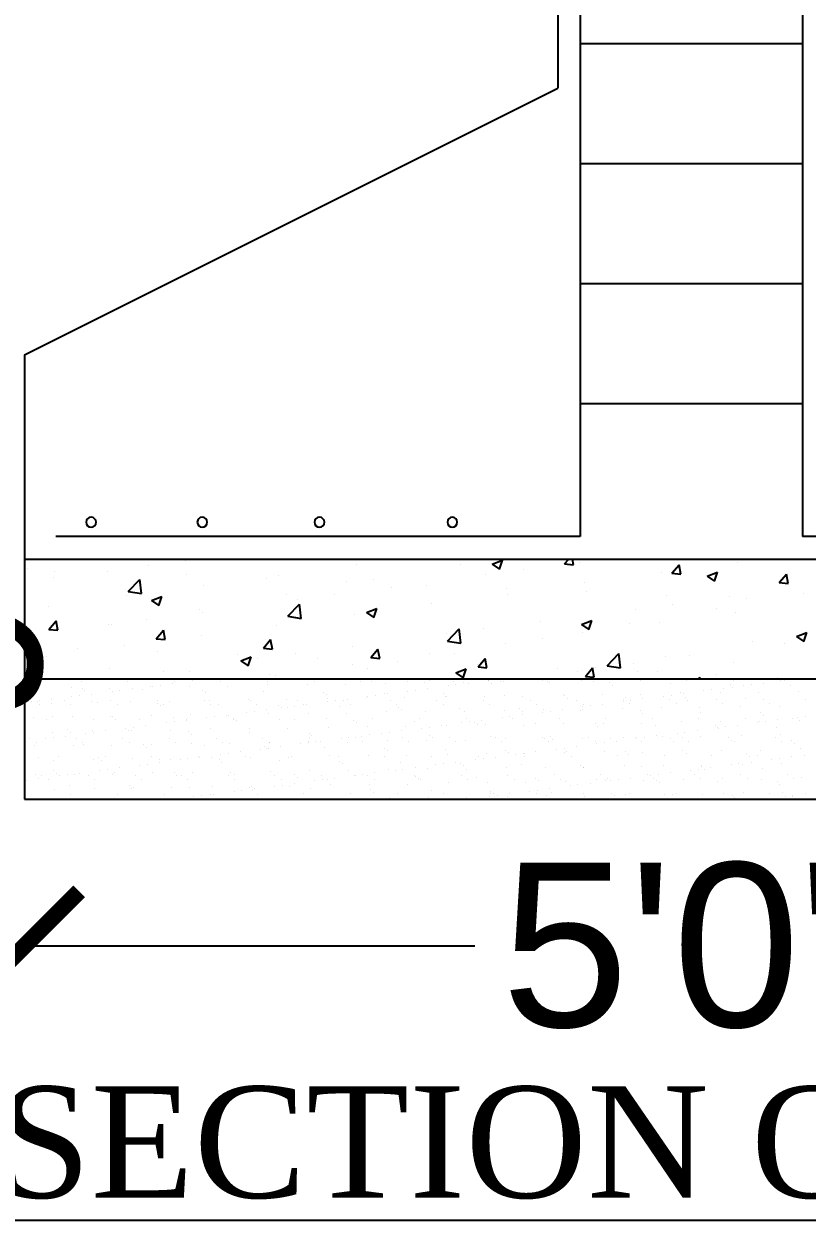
# Model space of a CAD drawing. Header units: metres. Extents: x 33037 to 86814, y -4407 to 25.
# Drawn here: x 86673.656 to 86675.838, y -4164.865 to -4161.53 of the extents above; entities that cross this region are included whole.
import ezdxf

# ---------------------------------------------------------------- set-up
doc = ezdxf.new("R2010")
doc.units = ezdxf.units.M
doc.header["$MEASUREMENT"] = 0
doc.styles.add('PRS', font='pala.ttf')
doc.styles.add('STYLE1', font='arial.ttf')

# ---------------------------------------------------------------- blocks, each defined once
blk = doc.blocks.new('_ArchTick')
at = {"color": 0, "linetype": 'ByBlock', "const_width": 0.15}
blk.add_lwpolyline([(-0.5, -0.5), (0.5, 0.5)], dxfattribs=at)

msp = doc.modelspace()

# ---------------------------------------------------------------- linework, layer by layer
for p, q in [((86675.14388, -4158.96454), (86675.14388, -4161.70964)), ((86675.20582, -4158.96454), (86675.20582, -4162.95885)), ((86675.82516, -4158.96454), (86675.82516, -4162.95885)), ((86675.82516, -4161.58577), (86675.20582, -4161.58577)), ((86673.65746, -4162.45285), (86675.14388, -4161.70964)), ((86675.82516, -4161.92021), (86675.20582, -4161.92021)), ((86675.82516, -4162.25466), (86675.20582, -4162.25466)), ((86673.65746, -4162.45285), (86673.65746, -4163.69153)), ((86675.82516, -4162.5891), (86675.20582, -4162.5891)), ((86675.20582, -4162.95885), (86673.74481, -4162.95885)), ((86677.28312, -4162.95885), (86675.82516, -4162.95885)), ((86677.37352, -4163.02264), (86673.65746, -4163.02264)), ((86677.37352, -4163.35709), (86673.65746, -4163.35709)), ((86673.65746, -4163.69153), (86677.37352, -4163.69153))]:
    msp.add_line(p, q)
at = {"linetype": 'Continuous'}
for p, q in [((86674.10595, -4163.02608), (86674.10595, -4163.02608)), ((86674.5824, -4163.03689), (86674.5824, -4163.03689)), ((86674.87356, -4163.03682), (86674.87356, -4163.03682)), ((86674.96039, -4163.03649), (86674.98957, -4163.02528)), ((86674.96039, -4163.03649), (86674.98112, -4163.05047)), ((86674.98113, -4163.05049), (86674.98958, -4163.0253)), ((86675.16237, -4163.03535), (86675.17303, -4163.02264)), ((86675.16237, -4163.03535), (86675.18729, -4163.03753)), ((86675.18729, -4163.03755), (86675.18454, -4163.02264)), ((86675.20519, -4163.03134), (86675.20519, -4163.03134)), ((86675.46137, -4163.06151), (86675.48147, -4163.03756)), ((86675.48629, -4163.0637), (86675.48147, -4163.03757)), ((86675.64303, -4163.03233), (86675.64303, -4163.03233)), ((86673.66509, -4163.04743), (86673.66509, -4163.04743)), ((86673.74192, -4163.05786), (86673.74192, -4163.05786)), ((86673.88762, -4163.05683), (86673.88762, -4163.05683)), ((86674.00159, -4163.03982), (86674.00159, -4163.03982)), ((86674.11015, -4163.06624), (86674.11015, -4163.06624)), ((86674.36588, -4163.06814), (86674.36588, -4163.06814)), ((86674.94295, -4163.06586), (86674.94295, -4163.06586)), ((86675.04731, -4163.05213), (86675.04731, -4163.05213)), ((86675.43247, -4163.05902), (86675.43247, -4163.05902)), ((86675.46137, -4163.06151), (86675.48629, -4163.06369)), ((86675.55948, -4163.06987), (86675.58866, -4163.05867)), ((86675.55948, -4163.06987), (86675.58021, -4163.08386)), ((86675.58022, -4163.08388), (86675.58867, -4163.05869)), ((86675.76037, -4163.08767), (86675.78047, -4163.06372)), ((86675.78529, -4163.08986), (86675.78047, -4163.06373)), ((86673.73832, -4163.07448), (86673.73832, -4163.07448)), ((86673.946, -4163.11237), (86673.97847, -4163.07853)), ((86673.98308, -4163.11814), (86673.97848, -4163.07855)), ((86674.15532, -4163.09483), (86674.15532, -4163.09483)), ((86674.33269, -4163.07564), (86674.33269, -4163.07564)), ((86674.55522, -4163.08504), (86674.55522, -4163.08504)), ((86674.63045, -4163.07855), (86674.63045, -4163.07855)), ((86674.67968, -4163.10052), (86674.67968, -4163.10052)), ((86674.77775, -4163.09444), (86674.77775, -4163.09444)), ((86675.00028, -4163.10385), (86675.00028, -4163.10385)), ((86675.21844, -4163.08837), (86675.21844, -4163.08837)), ((86675.76037, -4163.08767), (86675.78529, -4163.08985)), ((86673.94129, -4163.12418), (86673.94129, -4163.12418)), ((86673.946, -4163.11237), (86673.98308, -4163.11812)), ((86674.01104, -4163.13755), (86674.04022, -4163.12635)), ((86674.01104, -4163.13755), (86674.03177, -4163.15154)), ((86674.03178, -4163.15156), (86674.04023, -4163.12637)), ((86674.38734, -4163.12028), (86674.38734, -4163.12028)), ((86674.41744, -4163.13505), (86674.41744, -4163.13505)), ((86674.5218, -4163.12131), (86674.5218, -4163.12131)), ((86675.00192, -4163.11962), (86675.00192, -4163.11962)), ((86675.22281, -4163.11325), (86675.22281, -4163.11325)), ((86675.44535, -4163.12265), (86675.44535, -4163.12265)), ((86675.62103, -4163.12657), (86675.62103, -4163.12657)), ((86675.66788, -4163.13205), (86675.66788, -4163.13205)), ((86675.82879, -4163.11863), (86675.82879, -4163.11863)), ((86673.72477, -4163.15544), (86673.72477, -4163.15544)), ((86674.14423, -4163.16201), (86674.14423, -4163.16201)), ((86674.15417, -4163.16971), (86674.15417, -4163.16971)), ((86674.3909, -4163.18137), (86674.42337, -4163.14753)), ((86674.42798, -4163.18714), (86674.42337, -4163.14755)), ((86674.61013, -4163.17094), (86674.63931, -4163.15974)), ((86674.61013, -4163.17094), (86674.63086, -4163.18493)), ((86674.63087, -4163.18494), (86674.63932, -4163.15975)), ((86674.79136, -4163.14631), (86674.79136, -4163.14631)), ((86675.35879, -4163.1611), (86675.35879, -4163.1611)), ((86675.46315, -4163.14736), (86675.46315, -4163.14736)), ((86675.58568, -4163.16036), (86675.58568, -4163.16036)), ((86675.63796, -4163.1711), (86675.63796, -4163.1711)), ((86673.7252, -4163.21811), (86673.7453, -4163.19416)), ((86673.75013, -4163.22031), (86673.74531, -4163.19418)), ((86673.89193, -4163.20423), (86673.89193, -4163.20423)), ((86673.90112, -4163.20374), (86673.90112, -4163.20374)), ((86673.99629, -4163.19049), (86673.99629, -4163.19049)), ((86674.3909, -4163.18137), (86674.42797, -4163.18712)), ((86674.57733, -4163.17566), (86674.57733, -4163.17566)), ((86675.09552, -4163.19576), (86675.09552, -4163.19576)), ((86675.20922, -4163.20433), (86675.2384, -4163.19312)), ((86675.20922, -4163.20433), (86675.22995, -4163.21831)), ((86675.22996, -4163.21833), (86675.23841, -4163.19314)), ((86675.34257, -4163.20209), (86675.34257, -4163.20209)), ((86675.4274, -4163.19779), (86675.4274, -4163.19779)), ((86673.7252, -4163.21811), (86673.75012, -4163.22029)), ((86674.02421, -4163.24427), (86674.0443, -4163.22032)), ((86674.04913, -4163.24647), (86674.04431, -4163.22034)), ((86674.15025, -4163.2336), (86674.15025, -4163.2336)), ((86674.36081, -4163.20692), (86674.36081, -4163.20692)), ((86674.83328, -4163.23028), (86674.83328, -4163.23028)), ((86674.8358, -4163.25037), (86674.86826, -4163.21653)), ((86674.87287, -4163.25614), (86674.86827, -4163.21655)), ((86674.93764, -4163.21654), (86674.93764, -4163.21654)), ((86675.21337, -4163.22714), (86675.21337, -4163.22714)), ((86675.8083, -4163.23771), (86675.83749, -4163.22651)), ((86675.8083, -4163.23771), (86675.82904, -4163.2517)), ((86675.82905, -4163.25172), (86675.8375, -4163.22652)), ((86673.65801, -4163.24547), (86673.65801, -4163.24547)), ((86673.66078, -4163.27201), (86673.68996, -4163.2608)), ((86673.66078, -4163.27201), (86673.68151, -4163.28599)), ((86673.68152, -4163.28601), (86673.68997, -4163.26082)), ((86673.80644, -4163.26985), (86673.80644, -4163.26985)), ((86673.93622, -4163.26296), (86673.93622, -4163.26296)), ((86674.02421, -4163.24427), (86674.04912, -4163.24645)), ((86674.32321, -4163.27043), (86674.3433, -4163.24648)), ((86674.32321, -4163.27043), (86674.34812, -4163.27261)), ((86674.34813, -4163.27263), (86674.34331, -4163.2465)), ((86674.57001, -4163.26494), (86674.57001, -4163.26494)), ((86674.62221, -4163.29659), (86674.6423, -4163.27264)), ((86674.64713, -4163.29879), (86674.64231, -4163.27266)), ((86674.8358, -4163.25037), (86674.87287, -4163.25612)), ((86674.99685, -4163.25839), (86674.99685, -4163.25839)), ((86675.09946, -4163.24382), (86675.09946, -4163.24382)), ((86675.68557, -4163.25189), (86675.68557, -4163.25189)), ((86675.77464, -4163.25633), (86675.77464, -4163.25633)), ((86673.7197, -4163.29421), (86673.7197, -4163.29421)), ((86674.02898, -4163.27925), (86674.02898, -4163.27925)), ((86674.25151, -4163.28865), (86674.25151, -4163.28865)), ((86674.25987, -4163.30539), (86674.28905, -4163.29419)), ((86674.25987, -4163.30539), (86674.2806, -4163.31938)), ((86674.28061, -4163.3194), (86674.28906, -4163.2942)), ((86674.30777, -4163.29947), (86674.30777, -4163.29947)), ((86674.41213, -4163.28573), (86674.41213, -4163.28573)), ((86674.47404, -4163.29806), (86674.47404, -4163.29806)), ((86674.62221, -4163.29659), (86674.64712, -4163.29877)), ((86674.78629, -4163.28508), (86674.78629, -4163.28508)), ((86674.85635, -4163.28555), (86674.85635, -4163.28555)), ((86674.92121, -4163.32275), (86674.94131, -4163.2988)), ((86674.94613, -4163.32495), (86674.94131, -4163.29882)), ((86675.28069, -4163.31937), (86675.31316, -4163.28553)), ((86675.31777, -4163.32513), (86675.31316, -4163.28555)), ((86675.44246, -4163.29362), (86675.44246, -4163.29362)), ((86675.51137, -4163.29099), (86675.51137, -4163.29099)), ((86673.67181, -4163.31644), (86673.67181, -4163.31644)), ((86673.89434, -4163.32585), (86673.89434, -4163.32585)), ((86674.0445, -4163.33413), (86674.0445, -4163.33413)), ((86674.11687, -4163.33525), (86674.11687, -4163.33525)), ((86674.57226, -4163.31443), (86674.57226, -4163.31443)), ((86674.61324, -4163.32728), (86674.61324, -4163.32728)), ((86674.69657, -4163.30746), (86674.69657, -4163.30746)), ((86674.85896, -4163.33878), (86674.88814, -4163.32757)), ((86674.85896, -4163.33878), (86674.87969, -4163.35276)), ((86674.8797, -4163.35278), (86674.88815, -4163.32759)), ((86674.9191, -4163.31686), (86674.9191, -4163.31686)), ((86674.92121, -4163.32275), (86674.94613, -4163.32493)), ((86675.14164, -4163.32626), (86675.14164, -4163.32626)), ((86675.19935, -4163.33535), (86675.19935, -4163.33535)), ((86675.22021, -4163.34891), (86675.24031, -4163.32496)), ((86675.24513, -4163.35111), (86675.24031, -4163.32498)), ((86675.24913, -4163.32551), (86675.24913, -4163.32551)), ((86675.28069, -4163.31937), (86675.31777, -4163.32512)), ((86675.35349, -4163.31177), (86675.35349, -4163.31177)), ((86675.36417, -4163.33567), (86675.36417, -4163.33567)), ((86675.42233, -4163.33656), (86675.42233, -4163.33656)), ((86675.63289, -4163.30987), (86675.63289, -4163.30987)), ((86673.68565, -4163.36474), (86673.68565, -4163.36474)), ((86673.81547, -4163.3645), (86673.81547, -4163.3645)), ((86673.88662, -4163.35491), (86673.88662, -4163.35491)), ((86673.94529, -4163.36427), (86673.94529, -4163.36427)), ((86674.06951, -4163.36855), (86674.06951, -4163.36855)), ((86674.0751, -4163.36403), (86674.0751, -4163.36403)), ((86674.12613, -4163.36109), (86674.12613, -4163.36109)), ((86674.14783, -4163.35824), (86674.14783, -4163.35824)), ((86674.20492, -4163.3638), (86674.20492, -4163.3638)), ((86674.28698, -4163.35811), (86674.28698, -4163.35811)), ((86674.33474, -4163.36356), (86674.33474, -4163.36356)), ((86674.33579, -4163.37235), (86674.33579, -4163.37235)), ((86674.3394, -4163.34465), (86674.3394, -4163.34465)), ((86674.35574, -4163.34569), (86674.35574, -4163.34569)), ((86674.44491, -4163.37096), (86674.44491, -4163.37096)), ((86674.46456, -4163.36332), (86674.46456, -4163.36332)), ((86674.55155, -4163.37147), (86674.55155, -4163.37147)), ((86674.56194, -4163.35405), (86674.56194, -4163.35405)), ((86674.59438, -4163.36309), (86674.59438, -4163.36309)), ((86674.62305, -4163.36323), (86674.62305, -4163.36323)), ((86674.66414, -4163.36741), (86674.66414, -4163.36741)), ((86674.72419, -4163.36285), (86674.72419, -4163.36285)), ((86674.77326, -4163.36602), (86674.77326, -4163.36602)), ((86674.78463, -4163.35988), (86674.78463, -4163.35988)), ((86674.85401, -4163.36262), (86674.85401, -4163.36262)), ((86674.85953, -4163.37247), (86674.85953, -4163.37247)), ((86674.8799, -4163.36653), (86674.8799, -4163.36653)), ((86674.89342, -4163.36801), (86674.89342, -4163.36801)), ((86674.95004, -4163.36056), (86674.95004, -4163.36056)), ((86674.95144, -4163.36131), (86674.95144, -4163.36131)), ((86674.95912, -4163.36835), (86674.95912, -4163.36835)), ((86674.97174, -4163.3577), (86674.97174, -4163.3577)), ((86674.98383, -4163.36238), (86674.98383, -4163.36238)), ((86674.99249, -4163.36247), (86674.99249, -4163.36247)), ((86675.1016, -4163.36108), (86675.1016, -4163.36108)), ((86675.11365, -4163.36215), (86675.11365, -4163.36215)), ((86675.12071, -4163.36499), (86675.12071, -4163.36499)), ((86675.20824, -4163.36159), (86675.20824, -4163.36159)), ((86675.22021, -4163.34891), (86675.24513, -4163.35109)), ((86675.24346, -4163.36191), (86675.24346, -4163.36191)), ((86675.28751, -4163.36643), (86675.28751, -4163.36643)), ((86675.32083, -4163.35754), (86675.32083, -4163.35754)), ((86675.37328, -4163.36167), (86675.37328, -4163.36167)), ((86675.45678, -4163.37011), (86675.45678, -4163.37011)), ((86675.5031, -4163.36144), (86675.5031, -4163.36144)), ((86675.5343, -4163.35709), (86675.53931, -4163.35112)), ((86675.54041, -4163.35709), (86675.53931, -4163.35114)), ((86675.5867, -4163.34507), (86675.5867, -4163.34507)), ((86675.62359, -4163.37155), (86675.62359, -4163.37155)), ((86675.63292, -4163.3612), (86675.63292, -4163.3612)), ((86675.68344, -4163.37194), (86675.68344, -4163.37194)), ((86675.71733, -4163.36747), (86675.71733, -4163.36747)), ((86675.7556, -4163.35709), (86675.75806, -4163.35453)), ((86675.75836, -4163.35709), (86675.75806, -4163.35454)), ((86675.76274, -4163.36097), (86675.76274, -4163.36097)), ((86675.77395, -4163.36002), (86675.77395, -4163.36002)), ((86675.79565, -4163.35716), (86675.79565, -4163.35716)), ((86675.80923, -4163.35447), (86675.80923, -4163.35447)), ((86673.6791, -4163.38222), (86673.6791, -4163.38222)), ((86673.78822, -4163.38083), (86673.78822, -4163.38083)), ((86673.7895, -4163.40541), (86673.7895, -4163.40541)), ((86673.8112, -4163.40256), (86673.8112, -4163.40256)), ((86673.81791, -4163.38254), (86673.81791, -4163.38254)), ((86673.82559, -4163.38958), (86673.82559, -4163.38958)), ((86673.84509, -4163.39809), (86673.84509, -4163.39809)), ((86673.89485, -4163.38134), (86673.89485, -4163.38134)), ((86673.90171, -4163.39064), (86673.90171, -4163.39064)), ((86673.92341, -4163.38778), (86673.92341, -4163.38778)), ((86673.9573, -4163.38332), (86673.9573, -4163.38332)), ((86673.98718, -4163.38623), (86673.98718, -4163.38623)), ((86674.00744, -4163.37728), (86674.00744, -4163.37728)), ((86674.01392, -4163.37587), (86674.01392, -4163.37587)), ((86674.03562, -4163.37301), (86674.03562, -4163.37301)), ((86674.11656, -4163.37589), (86674.11656, -4163.37589)), ((86674.15398, -4163.38766), (86674.15398, -4163.38766)), ((86674.16167, -4163.3947), (86674.16167, -4163.3947)), ((86674.2232, -4163.3764), (86674.2232, -4163.3764)), ((86674.32325, -4163.39134), (86674.32325, -4163.39134)), ((86674.49005, -4163.39278), (86674.49005, -4163.39278)), ((86674.49774, -4163.39982), (86674.49774, -4163.39982)), ((86674.61341, -4163.40488), (86674.61341, -4163.40488)), ((86674.63511, -4163.40202), (86674.63511, -4163.40202)), ((86674.65932, -4163.39646), (86674.65932, -4163.39646)), ((86674.669, -4163.39756), (86674.669, -4163.39756)), ((86674.72562, -4163.3901), (86674.72562, -4163.3901)), ((86674.74732, -4163.38725), (86674.74732, -4163.38725)), ((86674.78121, -4163.38278), (86674.78121, -4163.38278)), ((86674.82613, -4163.3979), (86674.82613, -4163.3979)), ((86674.82963, -4163.4051), (86674.82963, -4163.4051)), ((86674.83381, -4163.40494), (86674.83381, -4163.40494)), ((86674.83783, -4163.37533), (86674.83783, -4163.37533)), ((86674.93874, -4163.40371), (86674.93874, -4163.40371)), ((86674.99539, -4163.40158), (86674.99539, -4163.40158)), ((86675.04538, -4163.40422), (86675.04538, -4163.40422)), ((86675.15797, -4163.40017), (86675.15797, -4163.40017)), ((86675.1622, -4163.40301), (86675.1622, -4163.40301)), ((86675.26709, -4163.39877), (86675.26709, -4163.39877)), ((86675.2952, -4163.37347), (86675.2952, -4163.37347)), ((86675.37373, -4163.39929), (86675.37373, -4163.39929)), ((86675.43732, -4163.40434), (86675.43732, -4163.40434)), ((86675.45902, -4163.40148), (86675.45902, -4163.40148)), ((86675.48632, -4163.39523), (86675.48632, -4163.39523)), ((86675.49291, -4163.39702), (86675.49291, -4163.39702)), ((86675.54953, -4163.38957), (86675.54953, -4163.38957)), ((86675.57123, -4163.38671), (86675.57123, -4163.38671)), ((86675.59544, -4163.39384), (86675.59544, -4163.39384)), ((86675.60512, -4163.38225), (86675.60512, -4163.38225)), ((86675.63127, -4163.37859), (86675.63127, -4163.37859)), ((86675.66174, -4163.37479), (86675.66174, -4163.37479)), ((86675.70208, -4163.39435), (86675.70208, -4163.39435)), ((86675.79285, -4163.37523), (86675.79285, -4163.37523)), ((86675.81467, -4163.39029), (86675.81467, -4163.39029)), ((86673.67729, -4163.42019), (86673.67729, -4163.42019)), ((86673.69259, -4163.41913), (86673.69259, -4163.41913)), ((86673.69899, -4163.41733), (86673.69899, -4163.41733)), ((86673.70028, -4163.42617), (86673.70028, -4163.42617)), ((86673.73199, -4163.42397), (86673.73199, -4163.42397)), ((86673.73288, -4163.41287), (86673.73288, -4163.41287)), ((86673.76827, -4163.41738), (86673.76827, -4163.41738)), ((86673.78585, -4163.42858), (86673.78585, -4163.42858)), ((86673.84458, -4163.41991), (86673.84458, -4163.41991)), ((86673.86186, -4163.42281), (86673.86186, -4163.42281)), ((86673.89809, -4163.41714), (86673.89809, -4163.41714)), ((86673.91567, -4163.42834), (86673.91567, -4163.42834)), ((86673.9537, -4163.41852), (86673.9537, -4163.41852)), ((86674.02791, -4163.4169), (86674.02791, -4163.4169)), ((86674.02867, -4163.42425), (86674.02867, -4163.42425)), ((86674.03635, -4163.43129), (86674.03635, -4163.43129)), ((86674.04549, -4163.4281), (86674.04549, -4163.4281)), ((86674.06034, -4163.41903), (86674.06034, -4163.41903)), ((86674.15773, -4163.41667), (86674.15773, -4163.41667)), ((86674.17293, -4163.41498), (86674.17293, -4163.41498)), ((86674.1753, -4163.42787), (86674.1753, -4163.42787)), ((86674.19793, -4163.42793), (86674.19793, -4163.42793)), ((86674.28205, -4163.41359), (86674.28205, -4163.41359)), ((86674.28754, -4163.41643), (86674.28754, -4163.41643)), ((86674.30512, -4163.42763), (86674.30512, -4163.42763)), ((86674.36474, -4163.42936), (86674.36474, -4163.42936)), ((86674.37242, -4163.43641), (86674.37242, -4163.43641)), ((86674.38869, -4163.4141), (86674.38869, -4163.4141)), ((86674.38899, -4163.43442), (86674.38899, -4163.43442)), ((86674.41069, -4163.43156), (86674.41069, -4163.43156)), ((86674.41736, -4163.4162), (86674.41736, -4163.4162)), ((86674.43494, -4163.4274), (86674.43494, -4163.4274)), ((86674.44458, -4163.4271), (86674.44458, -4163.4271)), ((86674.5012, -4163.41965), (86674.5012, -4163.41965)), ((86674.50128, -4163.41004), (86674.50128, -4163.41004)), ((86674.5229, -4163.41679), (86674.5229, -4163.41679)), ((86674.534, -4163.43305), (86674.534, -4163.43305)), ((86674.54718, -4163.41596), (86674.54718, -4163.41596)), ((86674.55679, -4163.41233), (86674.55679, -4163.41233)), ((86674.56476, -4163.42716), (86674.56476, -4163.42716)), ((86674.6104, -4163.40865), (86674.6104, -4163.40865)), ((86674.677, -4163.41572), (86674.677, -4163.41572)), ((86674.69458, -4163.42692), (86674.69458, -4163.42692)), ((86674.70081, -4163.43448), (86674.70081, -4163.43448)), ((86674.71703, -4163.40916), (86674.71703, -4163.40916)), ((86674.80681, -4163.41549), (86674.80681, -4163.41549)), ((86674.82439, -4163.42669), (86674.82439, -4163.42669)), ((86674.87008, -4163.43817), (86674.87008, -4163.43817)), ((86674.93663, -4163.41525), (86674.93663, -4163.41525)), ((86674.95421, -4163.42645), (86674.95421, -4163.42645)), ((86675.03688, -4163.4396), (86675.03688, -4163.4396)), ((86675.06645, -4163.41502), (86675.06645, -4163.41502)), ((86675.08403, -4163.42622), (86675.08403, -4163.42622)), ((86675.16988, -4163.41006), (86675.16988, -4163.41006)), ((86675.19627, -4163.41478), (86675.19627, -4163.41478)), ((86675.2129, -4163.43388), (86675.2129, -4163.43388)), ((86675.21385, -4163.42598), (86675.21385, -4163.42598)), ((86675.2346, -4163.43103), (86675.2346, -4163.43103)), ((86675.26849, -4163.42657), (86675.26849, -4163.42657)), ((86675.32346, -4163.43786), (86675.32346, -4163.43786)), ((86675.32511, -4163.41911), (86675.32511, -4163.41911)), ((86675.32609, -4163.41455), (86675.32609, -4163.41455)), ((86675.33146, -4163.4067), (86675.33146, -4163.4067)), ((86675.34367, -4163.42574), (86675.34367, -4163.42574)), ((86675.34681, -4163.41625), (86675.34681, -4163.41625)), ((86675.3807, -4163.41179), (86675.3807, -4163.41179)), ((86675.43258, -4163.43647), (86675.43258, -4163.43647)), ((86675.4559, -4163.41431), (86675.4559, -4163.41431)), ((86675.47348, -4163.42551), (86675.47348, -4163.42551)), ((86675.49827, -4163.40813), (86675.49827, -4163.40813)), ((86675.50595, -4163.41517), (86675.50595, -4163.41517)), ((86675.53922, -4163.43698), (86675.53922, -4163.43698)), ((86675.58572, -4163.41407), (86675.58572, -4163.41407)), ((86675.6033, -4163.42527), (86675.6033, -4163.42527)), ((86675.65181, -4163.43292), (86675.65181, -4163.43292)), ((86675.66754, -4163.41182), (86675.66754, -4163.41182)), ((86675.71554, -4163.41384), (86675.71554, -4163.41384)), ((86675.73312, -4163.42504), (86675.73312, -4163.42504)), ((86675.76092, -4163.43153), (86675.76092, -4163.43153)), ((86675.83434, -4163.41325), (86675.83434, -4163.41325)), ((86673.68172, -4163.46254), (86673.68172, -4163.46254)), ((86673.71932, -4163.46913), (86673.71932, -4163.46913)), ((86673.73655, -4163.4594), (86673.73655, -4163.4594)), ((86673.79084, -4163.46115), (86673.79084, -4163.46115)), ((86673.84914, -4163.46889), (86673.84914, -4163.46889)), ((86673.89748, -4163.46166), (86673.89748, -4163.46166)), ((86673.90335, -4163.46083), (86673.90335, -4163.46083)), ((86673.91104, -4163.46787), (86673.91104, -4163.46787)), ((86673.97895, -4163.46866), (86673.97895, -4163.46866)), ((86674.01007, -4163.45761), (86674.01007, -4163.45761)), ((86674.07262, -4163.46452), (86674.07262, -4163.46452)), ((86674.10795, -4163.47142), (86674.10795, -4163.47142)), ((86674.10877, -4163.46842), (86674.10877, -4163.46842)), ((86674.11919, -4163.45621), (86674.11919, -4163.45621)), ((86674.16457, -4163.46397), (86674.16457, -4163.46397)), ((86674.18627, -4163.46111), (86674.18627, -4163.46111)), ((86674.22016, -4163.45665), (86674.22016, -4163.45665)), ((86674.22583, -4163.45673), (86674.22583, -4163.45673)), ((86674.23859, -4163.46818), (86674.23859, -4163.46818)), ((86674.23942, -4163.46595), (86674.23942, -4163.46595)), ((86674.24711, -4163.47299), (86674.24711, -4163.47299)), ((86674.27678, -4163.44919), (86674.27678, -4163.44919)), ((86674.29848, -4163.44634), (86674.29848, -4163.44634)), ((86674.33237, -4163.44188), (86674.33237, -4163.44188)), ((86674.33842, -4163.45267), (86674.33842, -4163.45267)), ((86674.36841, -4163.46795), (86674.36841, -4163.46795)), ((86674.40869, -4163.46964), (86674.40869, -4163.46964)), ((86674.44754, -4163.45128), (86674.44754, -4163.45128)), ((86674.49823, -4163.46771), (86674.49823, -4163.46771)), ((86674.55417, -4163.45179), (86674.55417, -4163.45179)), ((86674.5755, -4163.47107), (86674.5755, -4163.47107)), ((86674.62804, -4163.46748), (86674.62804, -4163.46748)), ((86674.66676, -4163.44773), (86674.66676, -4163.44773)), ((86674.70849, -4163.44152), (86674.70849, -4163.44152)), ((86674.75786, -4163.46724), (86674.75786, -4163.46724)), ((86674.77588, -4163.44634), (86674.77588, -4163.44634)), ((86674.88252, -4163.44685), (86674.88252, -4163.44685)), ((86674.88768, -4163.467), (86674.88768, -4163.467)), ((86674.93186, -4163.47088), (86674.93186, -4163.47088)), ((86674.98848, -4163.46343), (86674.98848, -4163.46343)), ((86674.99511, -4163.4428), (86674.99511, -4163.4428)), ((86675.01018, -4163.46057), (86675.01018, -4163.46057)), ((86675.0175, -4163.46677), (86675.0175, -4163.46677)), ((86675.04407, -4163.45611), (86675.04407, -4163.45611)), ((86675.04457, -4163.44664), (86675.04457, -4163.44664)), ((86675.10069, -4163.44866), (86675.10069, -4163.44866)), ((86675.10423, -4163.4414), (86675.10423, -4163.4414)), ((86675.12239, -4163.4458), (86675.12239, -4163.4458)), ((86675.14731, -4163.46653), (86675.14731, -4163.46653)), ((86675.15628, -4163.44134), (86675.15628, -4163.44134)), ((86675.20615, -4163.44329), (86675.20615, -4163.44329)), ((86675.21087, -4163.44192), (86675.21087, -4163.44192)), ((86675.27713, -4163.4663), (86675.27713, -4163.4663)), ((86675.37296, -4163.44472), (86675.37296, -4163.44472)), ((86675.38064, -4163.45176), (86675.38064, -4163.45176)), ((86675.40695, -4163.46606), (86675.40695, -4163.46606)), ((86675.53677, -4163.46582), (86675.53677, -4163.46582)), ((86675.54222, -4163.44841), (86675.54222, -4163.44841)), ((86675.66659, -4163.46559), (86675.66659, -4163.46559)), ((86675.70903, -4163.44984), (86675.70903, -4163.44984)), ((86675.71671, -4163.45688), (86675.71671, -4163.45688)), ((86675.75576, -4163.47035), (86675.75576, -4163.47035)), ((86675.7964, -4163.46535), (86675.7964, -4163.46535)), ((86675.81239, -4163.46289), (86675.81239, -4163.46289)), ((86675.81729, -4163.47062), (86675.81729, -4163.47062)), ((86675.83409, -4163.46004), (86675.83409, -4163.46004)), ((86673.73462, -4163.50429), (86673.73462, -4163.50429)), ((86673.77804, -4163.49742), (86673.77804, -4163.49742)), ((86673.78572, -4163.50446), (86673.78572, -4163.50446)), ((86673.84721, -4163.50024), (86673.84721, -4163.50024)), ((86673.84963, -4163.50543), (86673.84963, -4163.50543)), ((86673.88352, -4163.50097), (86673.88352, -4163.50097)), ((86673.94015, -4163.49351), (86673.94015, -4163.49351)), ((86673.9473, -4163.50111), (86673.9473, -4163.50111)), ((86673.95633, -4163.49884), (86673.95633, -4163.49884)), ((86673.96184, -4163.49066), (86673.96184, -4163.49066)), ((86673.99573, -4163.48619), (86673.99573, -4163.48619)), ((86674.05236, -4163.47874), (86674.05236, -4163.47874)), ((86674.06297, -4163.49936), (86674.06297, -4163.49936)), ((86674.07405, -4163.47588), (86674.07405, -4163.47588)), ((86674.11411, -4163.50254), (86674.11411, -4163.50254)), ((86674.17556, -4163.4953), (86674.17556, -4163.4953)), ((86674.28337, -4163.50622), (86674.28337, -4163.50622)), ((86674.28468, -4163.49391), (86674.28468, -4163.49391)), ((86674.39131, -4163.49442), (86674.39131, -4163.49442)), ((86674.5039, -4163.49036), (86674.5039, -4163.49036)), ((86674.58318, -4163.47811), (86674.58318, -4163.47811)), ((86674.61302, -4163.48897), (86674.61302, -4163.48897)), ((86674.67354, -4163.50489), (86674.67354, -4163.50489)), ((86674.70743, -4163.50043), (86674.70743, -4163.50043)), ((86674.71966, -4163.48948), (86674.71966, -4163.48948)), ((86674.74476, -4163.47476), (86674.74476, -4163.47476)), ((86674.76406, -4163.49298), (86674.76406, -4163.49298)), ((86674.78575, -4163.49012), (86674.78575, -4163.49012)), ((86674.81964, -4163.48566), (86674.81964, -4163.48566)), ((86674.83225, -4163.48543), (86674.83225, -4163.48543)), ((86674.87627, -4163.4782), (86674.87627, -4163.4782)), ((86674.89796, -4163.47535), (86674.89796, -4163.47535)), ((86674.91157, -4163.47619), (86674.91157, -4163.47619)), ((86674.91925, -4163.48323), (86674.91925, -4163.48323)), ((86674.94137, -4163.48403), (86674.94137, -4163.48403)), ((86675.04801, -4163.48455), (86675.04801, -4163.48455)), ((86675.08083, -4163.47988), (86675.08083, -4163.47988)), ((86675.1606, -4163.48049), (86675.1606, -4163.48049)), ((86675.24764, -4163.48131), (86675.24764, -4163.48131)), ((86675.25532, -4163.48835), (86675.25532, -4163.48835)), ((86675.26972, -4163.4791), (86675.26972, -4163.4791)), ((86675.37635, -4163.47961), (86675.37635, -4163.47961)), ((86675.41691, -4163.48499), (86675.41691, -4163.48499)), ((86675.48895, -4163.47555), (86675.48895, -4163.47555)), ((86675.49745, -4163.50435), (86675.49745, -4163.50435)), ((86675.53134, -4163.49989), (86675.53134, -4163.49989)), ((86675.58371, -4163.48643), (86675.58371, -4163.48643)), ((86675.58797, -4163.49244), (86675.58797, -4163.49244)), ((86675.5914, -4163.49347), (86675.5914, -4163.49347)), ((86675.59806, -4163.47416), (86675.59806, -4163.47416)), ((86675.60966, -4163.48958), (86675.60966, -4163.48958)), ((86675.64355, -4163.48512), (86675.64355, -4163.48512)), ((86675.70018, -4163.47767), (86675.70018, -4163.47767)), ((86675.7047, -4163.47467), (86675.7047, -4163.47467)), ((86675.72187, -4163.47481), (86675.72187, -4163.47481)), ((86675.75298, -4163.49011), (86675.75298, -4163.49011)), ((86673.6591, -4163.53051), (86673.6591, -4163.53051)), ((86673.67212, -4163.522), (86673.67212, -4163.522)), ((86673.6897, -4163.5332), (86673.6897, -4163.5332)), ((86673.71572, -4163.52306), (86673.71572, -4163.52306)), ((86673.73742, -4163.5202), (86673.73742, -4163.5202)), ((86673.77131, -4163.51574), (86673.77131, -4163.51574)), ((86673.80194, -4163.52176), (86673.80194, -4163.52176)), ((86673.81952, -4163.53296), (86673.81952, -4163.53296)), ((86673.82199, -4163.53769), (86673.82199, -4163.53769)), ((86673.82794, -4163.50829), (86673.82794, -4163.50829)), ((86673.93176, -4163.52153), (86673.93176, -4163.52153)), ((86673.94934, -4163.53273), (86673.94934, -4163.53273)), ((86673.98879, -4163.53913), (86673.98879, -4163.53913)), ((86674.0127, -4163.53793), (86674.0127, -4163.53793)), ((86674.06158, -4163.52129), (86674.06158, -4163.52129)), ((86674.07915, -4163.53249), (86674.07915, -4163.53249)), ((86674.12179, -4163.50958), (86674.12179, -4163.50958)), ((86674.12181, -4163.53654), (86674.12181, -4163.53654)), ((86674.19139, -4163.52106), (86674.19139, -4163.52106)), ((86674.20897, -4163.53225), (86674.20897, -4163.53225)), ((86674.22845, -4163.53705), (86674.22845, -4163.53705)), ((86674.32121, -4163.52082), (86674.32121, -4163.52082)), ((86674.33879, -4163.53202), (86674.33879, -4163.53202)), ((86674.34104, -4163.53299), (86674.34104, -4163.53299)), ((86674.42742, -4163.53729), (86674.42742, -4163.53729)), ((86674.44912, -4163.53444), (86674.44912, -4163.53444)), ((86674.45016, -4163.5316), (86674.45016, -4163.5316)), ((86674.45018, -4163.50766), (86674.45018, -4163.50766)), ((86674.45103, -4163.52058), (86674.45103, -4163.52058)), ((86674.45786, -4163.5147), (86674.45786, -4163.5147)), ((86674.46861, -4163.53178), (86674.46861, -4163.53178)), ((86674.48301, -4163.52998), (86674.48301, -4163.52998)), ((86674.53963, -4163.52252), (86674.53963, -4163.52252)), ((86674.5568, -4163.53211), (86674.5568, -4163.53211)), ((86674.56133, -4163.51966), (86674.56133, -4163.51966)), ((86674.58085, -4163.52035), (86674.58085, -4163.52035)), ((86674.59522, -4163.5152), (86674.59522, -4163.5152)), ((86674.59843, -4163.53155), (86674.59843, -4163.53155)), ((86674.61945, -4163.51134), (86674.61945, -4163.51134)), ((86674.65184, -4163.50775), (86674.65184, -4163.50775)), ((86674.66939, -4163.52806), (86674.66939, -4163.52806)), ((86674.71066, -4163.52011), (86674.71066, -4163.52011)), ((86674.72824, -4163.53131), (86674.72824, -4163.53131)), ((86674.77851, -4163.52666), (86674.77851, -4163.52666)), ((86674.78625, -4163.51278), (86674.78625, -4163.51278)), ((86674.79394, -4163.51982), (86674.79394, -4163.51982)), ((86674.84048, -4163.51988), (86674.84048, -4163.51988)), ((86674.85806, -4163.53108), (86674.85806, -4163.53108)), ((86674.88515, -4163.52718), (86674.88515, -4163.52718)), ((86674.95552, -4163.51646), (86674.95552, -4163.51646)), ((86674.9703, -4163.51964), (86674.9703, -4163.51964)), ((86674.98788, -4163.53084), (86674.98788, -4163.53084)), ((86674.99774, -4163.52312), (86674.99774, -4163.52312)), ((86675.10012, -4163.5194), (86675.10012, -4163.5194)), ((86675.10686, -4163.52173), (86675.10686, -4163.52173)), ((86675.1177, -4163.5306), (86675.1177, -4163.5306)), ((86675.12233, -4163.5179), (86675.12233, -4163.5179)), ((86675.13001, -4163.52494), (86675.13001, -4163.52494)), ((86675.21349, -4163.52224), (86675.21349, -4163.52224)), ((86675.22994, -4163.51917), (86675.22994, -4163.51917)), ((86675.24751, -4163.53037), (86675.24751, -4163.53037)), ((86675.25133, -4163.53676), (86675.25133, -4163.53676)), ((86675.27303, -4163.5339), (86675.27303, -4163.5339)), ((86675.29159, -4163.52158), (86675.29159, -4163.52158)), ((86675.30692, -4163.52944), (86675.30692, -4163.52944)), ((86675.32609, -4163.51818), (86675.32609, -4163.51818)), ((86675.35975, -4163.51893), (86675.35975, -4163.51893)), ((86675.36354, -4163.52198), (86675.36354, -4163.52198)), ((86675.37733, -4163.53013), (86675.37733, -4163.53013)), ((86675.38524, -4163.51913), (86675.38524, -4163.51913)), ((86675.41913, -4163.51467), (86675.41913, -4163.51467)), ((86675.4352, -4163.51679), (86675.4352, -4163.51679)), ((86675.4584, -4163.52301), (86675.4584, -4163.52301)), ((86675.46608, -4163.53005), (86675.46608, -4163.53005)), ((86675.47575, -4163.50721), (86675.47575, -4163.50721)), ((86675.48957, -4163.5187), (86675.48957, -4163.5187)), ((86675.50715, -4163.5299), (86675.50715, -4163.5299)), ((86675.54184, -4163.5173), (86675.54184, -4163.5173)), ((86675.61939, -4163.51846), (86675.61939, -4163.51846)), ((86675.62766, -4163.5267), (86675.62766, -4163.5267)), ((86675.63697, -4163.52966), (86675.63697, -4163.52966)), ((86675.65443, -4163.51325), (86675.65443, -4163.51325)), ((86675.74921, -4163.51822), (86675.74921, -4163.51822)), ((86675.76355, -4163.51185), (86675.76355, -4163.51185)), ((86675.76679, -4163.52942), (86675.76679, -4163.52942)), ((86675.79447, -4163.52813), (86675.79447, -4163.52813)), ((86675.80215, -4163.53517), (86675.80215, -4163.53517)), ((86673.66041, -4163.54105), (86673.66041, -4163.54105)), ((86673.68435, -4163.54287), (86673.68435, -4163.54287)), ((86673.79347, -4163.54147), (86673.79347, -4163.54147)), ((86673.90011, -4163.54199), (86673.90011, -4163.54199)), ((86673.99648, -4163.54617), (86673.99648, -4163.54617)), ((86674.01262, -4163.57304), (86674.01262, -4163.57304)), ((86674.14244, -4163.57281), (86674.14244, -4163.57281)), ((86674.15806, -4163.54281), (86674.15806, -4163.54281)), ((86674.203, -4163.56684), (86674.203, -4163.56684)), ((86674.2247, -4163.56398), (86674.2247, -4163.56398)), ((86674.25859, -4163.55952), (86674.25859, -4163.55952)), ((86674.27226, -4163.57257), (86674.27226, -4163.57257)), ((86674.31521, -4163.55207), (86674.31521, -4163.55207)), ((86674.32487, -4163.54425), (86674.32487, -4163.54425)), ((86674.33255, -4163.55129), (86674.33255, -4163.55129)), ((86674.33691, -4163.54921), (86674.33691, -4163.54921)), ((86674.3708, -4163.54475), (86674.3708, -4163.54475)), ((86674.40207, -4163.57234), (86674.40207, -4163.57234)), ((86674.49413, -4163.54793), (86674.49413, -4163.54793)), ((86674.50653, -4163.57069), (86674.50653, -4163.57069)), ((86674.53189, -4163.5721), (86674.53189, -4163.5721)), ((86674.61565, -4163.56929), (86674.61565, -4163.56929)), ((86674.66094, -4163.54936), (86674.66094, -4163.54936)), ((86674.66171, -4163.57186), (86674.66171, -4163.57186)), ((86674.66862, -4163.5564), (86674.66862, -4163.5564)), ((86674.72229, -4163.56981), (86674.72229, -4163.56981)), ((86674.79153, -4163.57163), (86674.79153, -4163.57163)), ((86674.8302, -4163.55305), (86674.8302, -4163.55305)), ((86674.83488, -4163.56575), (86674.83488, -4163.56575)), ((86674.92135, -4163.57139), (86674.92135, -4163.57139)), ((86674.944, -4163.56436), (86674.944, -4163.56436)), ((86674.99701, -4163.55448), (86674.99701, -4163.55448)), ((86675.00469, -4163.56152), (86675.00469, -4163.56152)), ((86675.02691, -4163.5663), (86675.02691, -4163.5663)), ((86675.04861, -4163.56345), (86675.04861, -4163.56345)), ((86675.05063, -4163.56487), (86675.05063, -4163.56487)), ((86675.05116, -4163.57116), (86675.05116, -4163.57116)), ((86675.0825, -4163.55898), (86675.0825, -4163.55898)), ((86675.13912, -4163.55153), (86675.13912, -4163.55153)), ((86675.16082, -4163.54867), (86675.16082, -4163.54867)), ((86675.16322, -4163.56081), (86675.16322, -4163.56081)), ((86675.16628, -4163.55817), (86675.16628, -4163.55817)), ((86675.18098, -4163.57092), (86675.18098, -4163.57092)), ((86675.19471, -4163.54421), (86675.19471, -4163.54421)), ((86675.27234, -4163.55942), (86675.27234, -4163.55942)), ((86675.3108, -4163.57068), (86675.3108, -4163.57068)), ((86675.33308, -4163.5596), (86675.33308, -4163.5596)), ((86675.34077, -4163.56664), (86675.34077, -4163.56664)), ((86675.37898, -4163.55993), (86675.37898, -4163.55993)), ((86675.44062, -4163.57045), (86675.44062, -4163.57045)), ((86675.49157, -4163.55587), (86675.49157, -4163.55587)), ((86675.50235, -4163.56329), (86675.50235, -4163.56329)), ((86675.57043, -4163.57021), (86675.57043, -4163.57021)), ((86675.60069, -4163.55448), (86675.60069, -4163.55448)), ((86675.66915, -4163.56472), (86675.66915, -4163.56472)), ((86675.67684, -4163.57176), (86675.67684, -4163.57176)), ((86675.70025, -4163.56998), (86675.70025, -4163.56998)), ((86675.70733, -4163.55499), (86675.70733, -4163.55499)), ((86675.81992, -4163.55094), (86675.81992, -4163.55094)), ((86675.83007, -4163.56974), (86675.83007, -4163.56974)), ((86673.69667, -4163.57428), (86673.69667, -4163.57428)), ((86673.73725, -4163.58462), (86673.73725, -4163.58462)), ((86673.75299, -4163.57352), (86673.75299, -4163.57352)), ((86673.84984, -4163.58056), (86673.84984, -4163.58056)), ((86673.86348, -4163.57571), (86673.86348, -4163.57571)), ((86673.87116, -4163.58275), (86673.87116, -4163.58275)), ((86673.8828, -4163.57328), (86673.8828, -4163.57328)), ((86673.92196, -4163.60384), (86673.92196, -4163.60384)), ((86673.95895, -4163.57917), (86673.95895, -4163.57917)), ((86673.97858, -4163.59639), (86673.97858, -4163.59639)), ((86674.00028, -4163.59353), (86674.00028, -4163.59353)), ((86674.03274, -4163.5794), (86674.03274, -4163.5794)), ((86674.03417, -4163.58907), (86674.03417, -4163.58907)), ((86674.06559, -4163.57968), (86674.06559, -4163.57968)), ((86674.09079, -4163.58161), (86674.09079, -4163.58161)), ((86674.11249, -4163.57876), (86674.11249, -4163.57876)), ((86674.14638, -4163.57429), (86674.14638, -4163.57429)), ((86674.17818, -4163.57562), (86674.17818, -4163.57562)), ((86674.19955, -4163.58083), (86674.19955, -4163.58083)), ((86674.20723, -4163.58787), (86674.20723, -4163.58787)), ((86674.2873, -4163.57423), (86674.2873, -4163.57423)), ((86674.36882, -4163.58452), (86674.36882, -4163.58452)), ((86674.39394, -4163.57474), (86674.39394, -4163.57474)), ((86674.53562, -4163.58595), (86674.53562, -4163.58595)), ((86674.54331, -4163.59299), (86674.54331, -4163.59299)), ((86674.70489, -4163.58964), (86674.70489, -4163.58964)), ((86674.74587, -4163.6033), (86674.74587, -4163.6033)), ((86674.80249, -4163.59585), (86674.80249, -4163.59585)), ((86674.82419, -4163.59299), (86674.82419, -4163.59299)), ((86674.85808, -4163.58853), (86674.85808, -4163.58853)), ((86674.8717, -4163.59107), (86674.8717, -4163.59107)), ((86674.87938, -4163.59811), (86674.87938, -4163.59811)), ((86674.9147, -4163.58108), (86674.9147, -4163.58108)), ((86674.9364, -4163.57822), (86674.9364, -4163.57822)), ((86674.97029, -4163.57376), (86674.97029, -4163.57376)), ((86675.00036, -4163.60344), (86675.00036, -4163.60344)), ((86675.04096, -4163.59476), (86675.04096, -4163.59476)), ((86675.10948, -4163.60205), (86675.10948, -4163.60205)), ((86675.20777, -4163.59619), (86675.20777, -4163.59619)), ((86675.21545, -4163.60323), (86675.21545, -4163.60323)), ((86675.21612, -4163.60256), (86675.21612, -4163.60256)), ((86675.32871, -4163.5985), (86675.32871, -4163.5985)), ((86675.37703, -4163.59987), (86675.37703, -4163.59987)), ((86675.43783, -4163.59711), (86675.43783, -4163.59711)), ((86675.54384, -4163.60131), (86675.54384, -4163.60131)), ((86675.54447, -4163.59762), (86675.54447, -4163.59762)), ((86675.56978, -4163.60277), (86675.56978, -4163.60277)), ((86675.6264, -4163.59531), (86675.6264, -4163.59531)), ((86675.6481, -4163.59245), (86675.6481, -4163.59245)), ((86675.65706, -4163.59357), (86675.65706, -4163.59357)), ((86675.68199, -4163.58799), (86675.68199, -4163.58799)), ((86675.7131, -4163.60499), (86675.7131, -4163.60499)), ((86675.73861, -4163.58054), (86675.73861, -4163.58054)), ((86675.76031, -4163.57768), (86675.76031, -4163.57768)), ((86675.76618, -4163.59218), (86675.76618, -4163.59218)), ((86675.7942, -4163.57322), (86675.7942, -4163.57322)), ((86673.66365, -4163.63785), (86673.66365, -4163.63785)), ((86673.68698, -4163.62319), (86673.68698, -4163.62319)), ((86673.69754, -4163.63339), (86673.69754, -4163.63339)), ((86673.70579, -4163.62639), (86673.70579, -4163.62639)), ((86673.72337, -4163.63759), (86673.72337, -4163.63759)), ((86673.73816, -4163.6123), (86673.73816, -4163.6123)), ((86673.74585, -4163.61934), (86673.74585, -4163.61934)), ((86673.75416, -4163.62593), (86673.75416, -4163.62593)), ((86673.77586, -4163.62307), (86673.77586, -4163.62307)), ((86673.79609, -4163.6218), (86673.79609, -4163.6218)), ((86673.80975, -4163.61861), (86673.80975, -4163.61861)), ((86673.83561, -4163.62615), (86673.83561, -4163.62615)), ((86673.85319, -4163.63735), (86673.85319, -4163.63735)), ((86673.86637, -4163.61116), (86673.86637, -4163.61116)), ((86673.88807, -4163.6083), (86673.88807, -4163.6083)), ((86673.90273, -4163.62231), (86673.90273, -4163.62231)), ((86673.90743, -4163.61599), (86673.90743, -4163.61599)), ((86673.96542, -4163.62591), (86673.96542, -4163.62591)), ((86673.983, -4163.63711), (86673.983, -4163.63711)), ((86674.01532, -4163.61825), (86674.01532, -4163.61825)), ((86674.07424, -4163.61742), (86674.07424, -4163.61742)), ((86674.08192, -4163.62446), (86674.08192, -4163.62446)), ((86674.09524, -4163.62568), (86674.09524, -4163.62568)), ((86674.11282, -4163.63688), (86674.11282, -4163.63688)), ((86674.12444, -4163.61686), (86674.12444, -4163.61686)), ((86674.22506, -4163.62544), (86674.22506, -4163.62544)), ((86674.23108, -4163.61737), (86674.23108, -4163.61737)), ((86674.24264, -4163.63664), (86674.24264, -4163.63664)), ((86674.2435, -4163.62111), (86674.2435, -4163.62111)), ((86674.34367, -4163.61332), (86674.34367, -4163.61332)), ((86674.35488, -4163.62521), (86674.35488, -4163.62521)), ((86674.37246, -4163.63641), (86674.37246, -4163.63641)), ((86674.41031, -4163.62254), (86674.41031, -4163.62254)), ((86674.41799, -4163.62958), (86674.41799, -4163.62958)), ((86674.45279, -4163.61192), (86674.45279, -4163.61192)), ((86674.4847, -4163.62497), (86674.4847, -4163.62497)), ((86674.48756, -4163.63731), (86674.48756, -4163.63731)), ((86674.50228, -4163.63617), (86674.50228, -4163.63617)), ((86674.52145, -4163.63285), (86674.52145, -4163.63285)), ((86674.55943, -4163.61243), (86674.55943, -4163.61243)), ((86674.57807, -4163.62539), (86674.57807, -4163.62539)), ((86674.57957, -4163.62622), (86674.57957, -4163.62622)), ((86674.59977, -4163.62254), (86674.59977, -4163.62254)), ((86674.61451, -4163.62474), (86674.61451, -4163.62474)), ((86674.63209, -4163.63593), (86674.63209, -4163.63593)), ((86674.63366, -4163.61808), (86674.63366, -4163.61808)), ((86674.67202, -4163.60838), (86674.67202, -4163.60838)), ((86674.69028, -4163.61062), (86674.69028, -4163.61062)), ((86674.71198, -4163.60776), (86674.71198, -4163.60776)), ((86674.74433, -4163.6245), (86674.74433, -4163.6245)), ((86674.74638, -4163.62766), (86674.74638, -4163.62766)), ((86674.75406, -4163.6347), (86674.75406, -4163.6347)), ((86674.76191, -4163.6357), (86674.76191, -4163.6357)), ((86674.78114, -4163.60699), (86674.78114, -4163.60699)), ((86674.87415, -4163.62426), (86674.87415, -4163.62426)), ((86674.88777, -4163.6075), (86674.88777, -4163.6075)), ((86674.89173, -4163.63546), (86674.89173, -4163.63546)), ((86674.91565, -4163.63134), (86674.91565, -4163.63134)), ((86675.00397, -4163.62403), (86675.00397, -4163.62403)), ((86675.02155, -4163.63523), (86675.02155, -4163.63523)), ((86675.08245, -4163.63278), (86675.08245, -4163.63278)), ((86675.13379, -4163.62379), (86675.13379, -4163.62379)), ((86675.15136, -4163.63499), (86675.15136, -4163.63499)), ((86675.25172, -4163.63646), (86675.25172, -4163.63646)), ((86675.2636, -4163.62356), (86675.2636, -4163.62356)), ((86675.28118, -4163.63475), (86675.28118, -4163.63475)), ((86675.28977, -4163.63963), (86675.28977, -4163.63963)), ((86675.31147, -4163.63677), (86675.31147, -4163.63677)), ((86675.34536, -4163.63231), (86675.34536, -4163.63231)), ((86675.39342, -4163.62332), (86675.39342, -4163.62332)), ((86675.40198, -4163.62486), (86675.40198, -4163.62486)), ((86675.411, -4163.63452), (86675.411, -4163.63452)), ((86675.41852, -4163.63789), (86675.41852, -4163.63789)), ((86675.42368, -4163.622), (86675.42368, -4163.622)), ((86675.45757, -4163.61754), (86675.45757, -4163.61754)), ((86675.4942, -4163.6362), (86675.4942, -4163.6362)), ((86675.51419, -4163.61008), (86675.51419, -4163.61008)), ((86675.52324, -4163.62308), (86675.52324, -4163.62308)), ((86675.53589, -4163.60723), (86675.53589, -4163.60723)), ((86675.54082, -4163.63428), (86675.54082, -4163.63428)), ((86675.55152, -4163.60835), (86675.55152, -4163.60835)), ((86675.60332, -4163.63481), (86675.60332, -4163.63481)), ((86675.65306, -4163.62285), (86675.65306, -4163.62285)), ((86675.67064, -4163.63405), (86675.67064, -4163.63405)), ((86675.70995, -4163.63532), (86675.70995, -4163.63532)), ((86675.78287, -4163.62261), (86675.78287, -4163.62261)), ((86675.80045, -4163.63381), (86675.80045, -4163.63381)), ((86675.82254, -4163.63126), (86675.82254, -4163.63126)), ((86673.73987, -4163.66494), (86673.73987, -4163.66494)), ((86673.78211, -4163.65257), (86673.78211, -4163.65257)), ((86673.85246, -4163.66088), (86673.85246, -4163.66088)), ((86673.94892, -4163.65401), (86673.94892, -4163.65401)), ((86673.9566, -4163.66105), (86673.9566, -4163.66105)), ((86673.96158, -4163.65949), (86673.96158, -4163.65949)), ((86674.06822, -4163.66), (86674.06822, -4163.66)), ((86674.11819, -4163.65769), (86674.11819, -4163.65769)), ((86674.18081, -4163.65594), (86674.18081, -4163.65594)), ((86674.24144, -4163.66971), (86674.24144, -4163.66971)), ((86674.26314, -4163.66686), (86674.26314, -4163.66686)), ((86674.28499, -4163.65913), (86674.28499, -4163.65913)), ((86674.28993, -4163.65455), (86674.28993, -4163.65455)), ((86674.29268, -4163.66617), (86674.29268, -4163.66617)), ((86674.29703, -4163.66239), (86674.29703, -4163.66239)), ((86674.35365, -4163.65494), (86674.35365, -4163.65494)), ((86674.37535, -4163.65208), (86674.37535, -4163.65208)), ((86674.39657, -4163.65506), (86674.39657, -4163.65506)), ((86674.40924, -4163.64762), (86674.40924, -4163.64762)), ((86674.45426, -4163.66281), (86674.45426, -4163.66281)), ((86674.46586, -4163.64017), (86674.46586, -4163.64017)), ((86674.50916, -4163.65101), (86674.50916, -4163.65101)), ((86674.61827, -4163.64962), (86674.61827, -4163.64962)), ((86674.62106, -4163.66424), (86674.62106, -4163.66424)), ((86674.62875, -4163.67128), (86674.62875, -4163.67128)), ((86674.72491, -4163.65013), (86674.72491, -4163.65013)), ((86674.79033, -4163.66793), (86674.79033, -4163.66793)), ((86674.8375, -4163.64607), (86674.8375, -4163.64607)), ((86674.94662, -4163.64468), (86674.94662, -4163.64468)), ((86674.95714, -4163.66936), (86674.95714, -4163.66936)), ((86675.05326, -4163.64519), (86675.05326, -4163.64519)), ((86675.06535, -4163.66918), (86675.06535, -4163.66918)), ((86675.08704, -4163.66632), (86675.08704, -4163.66632)), ((86675.09014, -4163.63982), (86675.09014, -4163.63982)), ((86675.12094, -4163.66186), (86675.12094, -4163.66186)), ((86675.1264, -4163.67305), (86675.1264, -4163.67305)), ((86675.16585, -4163.64113), (86675.16585, -4163.64113)), ((86675.17756, -4163.6544), (86675.17756, -4163.6544)), ((86675.19926, -4163.65155), (86675.19926, -4163.65155)), ((86675.23315, -4163.64708), (86675.23315, -4163.64708)), ((86675.27497, -4163.63974), (86675.27497, -4163.63974)), ((86675.38161, -4163.64025), (86675.38161, -4163.64025)), ((86675.42621, -4163.64494), (86675.42621, -4163.64494)), ((86675.58779, -4163.64158), (86675.58779, -4163.64158)), ((86675.7546, -4163.64301), (86675.7546, -4163.64301)), ((86675.76228, -4163.65005), (86675.76228, -4163.65005)), ((86675.7688, -4163.6725), (86675.7688, -4163.6725)), ((86673.78665, -4163.6779), (86673.78665, -4163.6779)), ((86673.82361, -4163.69059), (86673.82361, -4163.69059)), ((86673.91647, -4163.67767), (86673.91647, -4163.67767)), ((86674.04629, -4163.67743), (86674.04629, -4163.67743)), ((86674.12923, -4163.68449), (86674.12923, -4163.68449)), ((86674.15092, -4163.68163), (86674.15092, -4163.68163)), ((86674.17611, -4163.67719), (86674.17611, -4163.67719)), ((86674.18482, -4163.67717), (86674.18482, -4163.67717)), ((86674.30592, -4163.67696), (86674.30592, -4163.67696)), ((86674.43574, -4163.67672), (86674.43574, -4163.67672)), ((86674.56556, -4163.67649), (86674.56556, -4163.67649)), ((86674.67464, -4163.6887), (86674.67464, -4163.6887)), ((86674.69538, -4163.67625), (86674.69538, -4163.67625)), ((86674.78376, -4163.68731), (86674.78376, -4163.68731)), ((86674.8252, -4163.67602), (86674.8252, -4163.67602)), ((86674.8904, -4163.68782), (86674.8904, -4163.68782)), ((86674.89651, -4163.6914), (86674.89651, -4163.6914)), ((86674.95314, -4163.68395), (86674.95314, -4163.68395)), ((86674.95501, -4163.67578), (86674.95501, -4163.67578)), ((86674.96482, -4163.6764), (86674.96482, -4163.6764)), ((86674.97483, -4163.68109), (86674.97483, -4163.68109)), ((86675.00299, -4163.68376), (86675.00299, -4163.68376)), ((86675.00872, -4163.67663), (86675.00872, -4163.67663)), ((86675.08483, -4163.67554), (86675.08483, -4163.67554)), ((86675.11211, -4163.68237), (86675.11211, -4163.68237)), ((86675.21465, -4163.67531), (86675.21465, -4163.67531)), ((86675.21875, -4163.68288), (86675.21875, -4163.68288)), ((86675.29321, -4163.67448), (86675.29321, -4163.67448)), ((86675.30089, -4163.68152), (86675.30089, -4163.68152)), ((86675.33134, -4163.67883), (86675.33134, -4163.67883)), ((86675.34447, -4163.67507), (86675.34447, -4163.67507)), ((86675.44046, -4163.67744), (86675.44046, -4163.67744)), ((86675.46247, -4163.67817), (86675.46247, -4163.67817)), ((86675.47428, -4163.67484), (86675.47428, -4163.67484)), ((86675.54709, -4163.67795), (86675.54709, -4163.67795)), ((86675.6041, -4163.6746), (86675.6041, -4163.6746)), ((86675.62928, -4163.6796), (86675.62928, -4163.6796)), ((86675.63696, -4163.68664), (86675.63696, -4163.68664)), ((86675.65968, -4163.67389), (86675.65968, -4163.67389)), ((86675.72042, -4163.69087), (86675.72042, -4163.69087)), ((86675.73392, -4163.67436), (86675.73392, -4163.67436)), ((86675.77705, -4163.68341), (86675.77705, -4163.68341)), ((86675.79855, -4163.68329), (86675.79855, -4163.68329)), ((86675.79874, -4163.68055), (86675.79874, -4163.68055)), ((86675.83263, -4163.67609), (86675.83263, -4163.67609))]:
    msp.add_line(p, q, dxfattribs=at)
at = {"color": 70}
msp.add_line((86673.65746, -4164.10036), (86674.91256, -4164.10036), dxfattribs=at)
for centre, start, end in [((86673.84309, -4162.91915), 0, 180), ((86674.15274, -4162.91915), 0, 180), ((86674.47932, -4162.91915), 0, 180), ((86674.84945, -4162.91915), 0, 180), ((86673.84309, -4162.91915), 180, 0), ((86674.15274, -4162.91915), 180, 0), ((86674.47932, -4162.91915), 180, 0), ((86674.84945, -4162.91915), 180, 0)]:
    msp.add_arc(centre, 0.01382, start, end)

# ---------------------------------------------------------------- block references
at = {"color": 70, "xscale": 0.3048, "yscale": 0.3048, "zscale": 0.3048, "rotation": 180}
msp.add_blockref('_ArchTick', (86673.65746, -4164.10036), dxfattribs=at)

# ---------------------------------------------------------------- texts
at = {"style": 'PRS'}
msp.add_text("%%USECTION ON 'BB'", height=0.3109235, dxfattribs=at).set_placement((86673.58122, -4164.80235))
at = {"color": 141, "insert": (86673.479, -4163.18987), "char_height": 0.4572, "attachment_point": 5, "rotation": 90, "style": 'STYLE1'}
msp.add_mtext('\\A1;9"', dxfattribs=at)
at = {"color": 141, "insert": (86675.51549, -4164.10036), "char_height": 0.4572, "attachment_point": 5, "style": 'STYLE1'}
msp.add_mtext('\\A1;5\'0"', dxfattribs=at)

doc.saveas('drawing.dxf')
